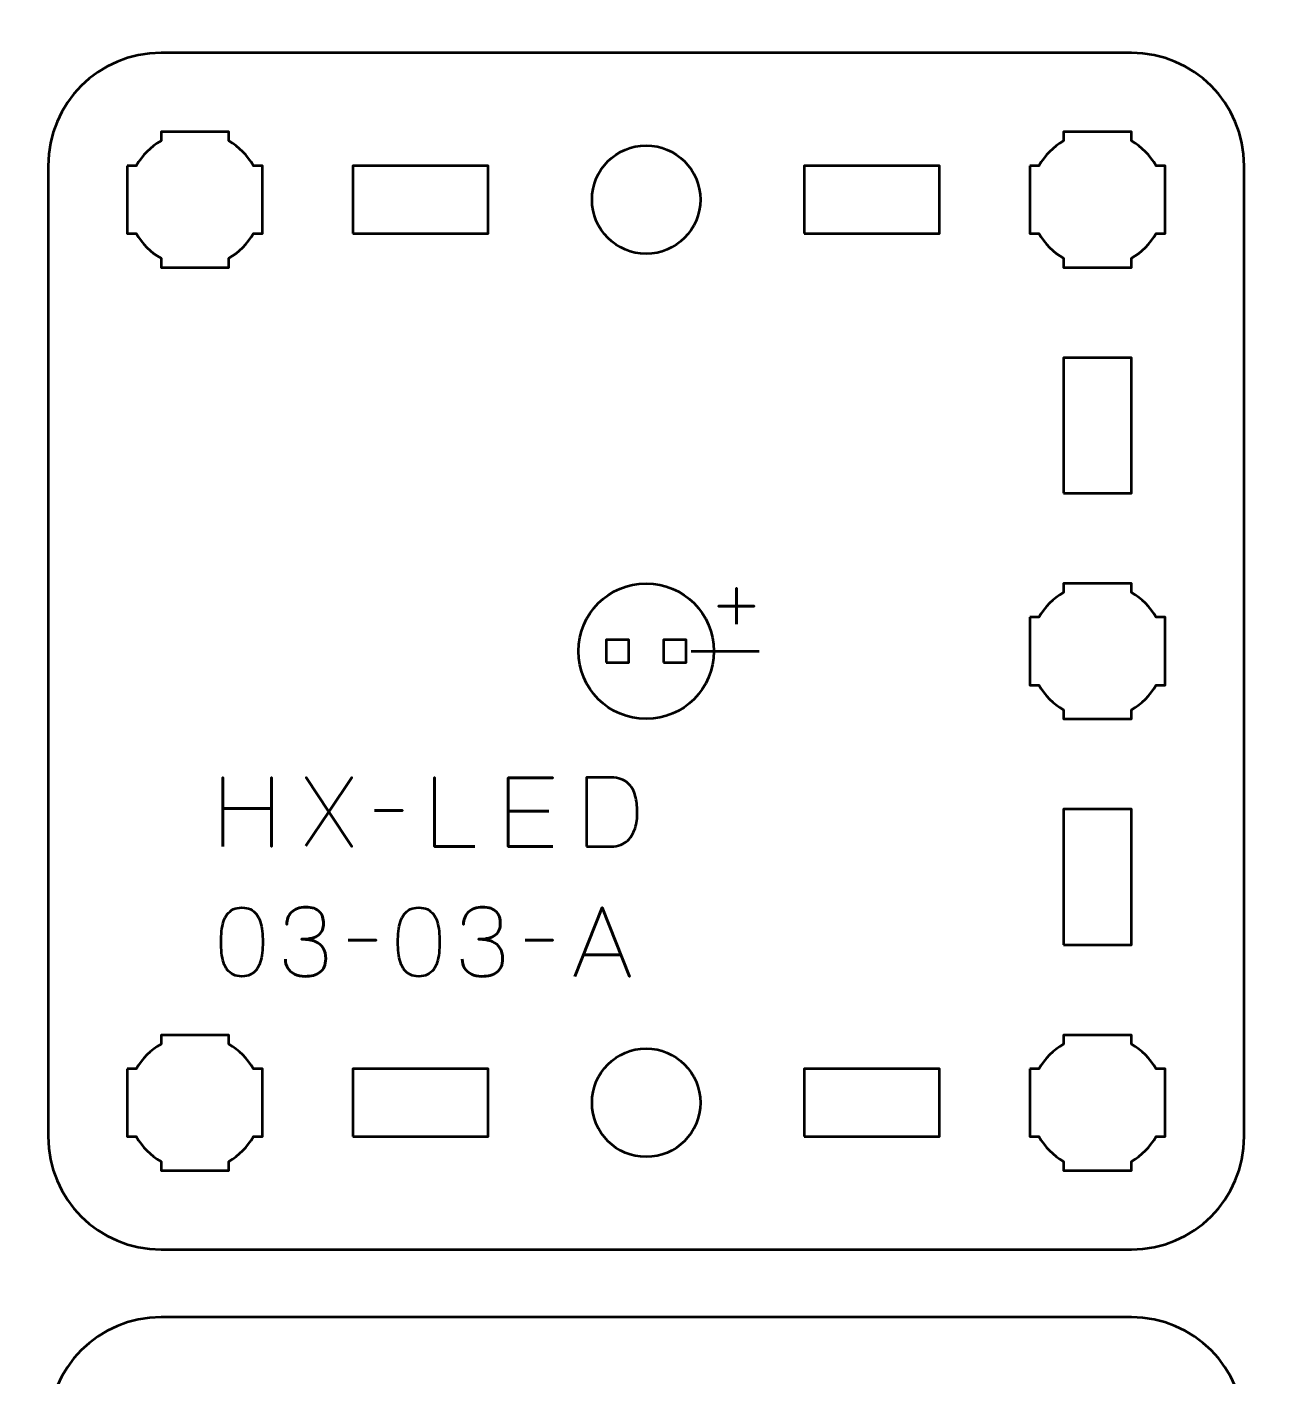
# Model space of a CAD drawing. Header units: centimetres. Extents: x -21 to 0, y -29.7 to 0.
# Drawn here: x -17.14 to -11.6, y -23.16 to -17.19 of the extents above; entities that cross this region are included whole.
import ezdxf

# ---------------------------------------------------------------- set-up
doc = ezdxf.new("R2010")
doc.units = ezdxf.units.CM
doc.header["$MEASUREMENT"] = 0
doc.layers.add('Layer 1', color=7, linetype='Continuous')

msp = doc.modelspace()

# ---------------------------------------------------------------- linework, layer by layer
at = {"layer": 'Layer 1', "lineweight": 53}
for points in [[(-15.7, -18.1), (-15.1, -18.1), (-15.1, -17.8), (-15.7, -17.8), (-15.7, -18.1)], [(-13.7, -18.1), (-13.1, -18.1), (-13.1, -17.8), (-13.7, -17.8), (-13.7, -18.1)], [(-12.55, -19.25), (-12.25, -19.25), (-12.25, -18.65), (-12.55, -18.65), (-12.55, -19.25)], [(-14.577, -20), (-14.477, -20), (-14.477, -19.9), (-14.577, -19.9), (-14.577, -20)], [(-14.323, -20), (-14.223, -20), (-14.223, -19.9), (-14.323, -19.9), (-14.323, -20)], [(-12.55, -21.25), (-12.25, -21.25), (-12.25, -20.65), (-12.55, -20.65), (-12.55, -21.25)], [(-15.7, -22.1), (-15.1, -22.1), (-15.1, -21.8), (-15.7, -21.8), (-15.7, -22.1)], [(-13.7, -22.1), (-13.1, -22.1), (-13.1, -21.8), (-13.7, -21.8), (-13.7, -22.1)]]:
    msp.add_lwpolyline(points, close=True, dxfattribs=at)
for centre in [(-14.4, -17.95), (-14.4, -21.95)]:
    msp.add_ellipse(centre, major_axis=(0, 0.24), ratio=1, dxfattribs=at)
at = {"layer": 'Layer 1', "color": 5, "lineweight": 53}
msp.add_ellipse((-14.4, -19.95), major_axis=(0, 0.3), ratio=1, dxfattribs=at)
at = {"layer": 'Layer 1', "color": 1, "lineweight": 53}
msp.add_open_spline([(-21.00003, -29.19995), (-21.00003, -29.19995), (-21.00003, -5.29992), (-21.00003, -5.29992), (-21.00003, -5.29992), (-21.00003, -5.21709), (-20.93286, -5.14992), (-20.85003, -5.14992), (-20.85003, -5.14992), (-20.7672, -5.14992), (-20.70003, -5.08275), (-20.70003, -4.99992), (-20.70003, -4.99992), (-20.70003, -4.91709), (-20.7672, -4.84992), (-20.85003, -4.84992), (-20.85003, -4.84992), (-20.93286, -4.84992), (-21.00003, -4.78275), (-21.00003, -4.69992), (-21.00003, -4.69992), (-21.00003, -4.61709), (-20.93286, -4.54992), (-20.85003, -4.54992), (-20.85003, -4.54992), (-20.7672, -4.54992), (-20.70003, -4.48275), (-20.70003, -4.39992), (-20.70003, -4.39992), (-20.70003, -4.31709), (-20.7672, -4.24992), (-20.85003, -4.24992), (-20.85003, -4.24992), (-20.93286, -4.24992), (-21.00003, -4.18275), (-21.00003, -4.09992), (-21.00003, -4.09992), (-21.00003, -4.01709), (-20.93286, -3.94992), (-20.85003, -3.94992), (-20.85003, -3.94992), (-20.7672, -3.94992), (-20.70003, -3.88275), (-20.70003, -3.79992), (-20.70003, -3.79992), (-20.70003, -3.71709), (-20.7672, -3.64992), (-20.85003, -3.64992), (-20.85003, -3.64992), (-20.93286, -3.64992), (-21.00003, -3.58275), (-21.00003, -3.49992), (-21.00003, -3.49992), (-21.00003, -3.41709), (-20.93286, -3.34992), (-20.85003, -3.34992), (-20.85003, -3.34992), (-20.7672, -3.34992), (-20.70003, -3.28275), (-20.70003, -3.19992), (-20.70003, -3.19992), (-20.70003, -3.11709), (-20.7672, -3.04992), (-20.85003, -3.04992), (-20.85003, -3.04992), (-20.93286, -3.04992), (-21.00003, -2.98275), (-21.00003, -2.89992), (-21.00003, -2.89992), (-21.00003, -2.81709), (-20.93286, -2.74992), (-20.85003, -2.74992), (-20.85003, -2.74992), (-20.7672, -2.74992), (-20.70003, -2.68275), (-20.70003, -2.59992), (-20.70003, -2.59992), (-20.70003, -2.51709), (-20.7672, -2.44992), (-20.85003, -2.44992), (-20.85003, -2.44992), (-20.93286, -2.44992), (-21.00003, -2.38275), (-21.00003, -2.29992), (-21.00003, -2.29992), (-21.00003, -2.21709), (-20.93286, -2.14992), (-20.85003, -2.14992), (-20.85003, -2.14992), (-20.7672, -2.14992), (-20.70003, -2.08275), (-20.70003, -1.99992), (-20.70003, -1.99992), (-20.70003, -1.91709), (-20.7672, -1.84992), (-20.85003, -1.84992), (-20.85003, -1.84992), (-20.93286, -1.84992), (-21.00003, -1.78275), (-21.00003, -1.69992), (-21.00003, -1.69992), (-21.00003, -1.61709), (-20.93286, -1.54992), (-20.85003, -1.54992), (-20.85003, -1.54992), (-20.7672, -1.54992), (-20.70003, -1.48275), (-20.70003, -1.39992), (-20.70003, -1.39992), (-20.70003, -1.31709), (-20.7672, -1.24992), (-20.85003, -1.24992), (-20.85003, -1.24992), (-20.93286, -1.24992), (-21.00003, -1.18275), (-21.00003, -1.09992), (-21.00003, -1.09992), (-21.00003, -1.09992), (-21.00003, -0.49992), (-21.00003, -0.49992), (-21.00003, -0.49992), (-21.00003, -0.22295), (-20.77694, 0.00004), (-20.49994, 0.00004), (-20.49994, 0.00004), (-20.49994, 0.00004), (-0.50008, 0.00004), (-0.50008, 0.00004), (-0.50008, 0.00004), (-0.22294, 0.00004), (0.00002, -0.22295), (0.00002, -0.49992), (0.00002, -0.49992), (0.00002, -0.49992), (0.00002, -29.19995), (0.00002, -29.19995), (0.00002, -29.19995), (0.00002, -29.47695), (-0.22294, -29.70004), (-0.50008, -29.70004), (-0.50008, -29.70004), (-0.50008, -29.70004), (-20.49994, -29.70004), (-20.49994, -29.70004), (-20.49994, -29.70004), (-20.77694, -29.70004), (-21.00003, -29.47695), (-21.00003, -29.19995)], degree=3, knots=[0, 0, 0, 0, 0.027027, 0.027027, 0.027027, 0.027027, 0.0540541, 0.0540541, 0.0540541, 0.0540541, 0.0810811, 0.0810811, 0.0810811, 0.0810811, 0.1081081, 0.1081081, 0.1081081, 0.1081081, 0.1351351, 0.1351351, 0.1351351, 0.1351351, 0.1621622, 0.1621622, 0.1621622, 0.1621622, 0.1891892, 0.1891892, 0.1891892, 0.1891892, 0.2162162, 0.2162162, 0.2162162, 0.2162162, 0.2432432, 0.2432432, 0.2432432, 0.2432432, 0.2702703, 0.2702703, 0.2702703, 0.2702703, 0.2972973, 0.2972973, 0.2972973, 0.2972973, 0.3243243, 0.3243243, 0.3243243, 0.3243243, 0.3513514, 0.3513514, 0.3513514, 0.3513514, 0.3783784, 0.3783784, 0.3783784, 0.3783784, 0.4054054, 0.4054054, 0.4054054, 0.4054054, 0.4324324, 0.4324324, 0.4324324, 0.4324324, 0.4594595, 0.4594595, 0.4594595, 0.4594595, 0.4864865, 0.4864865, 0.4864865, 0.4864865, 0.5135135, 0.5135135, 0.5135135, 0.5135135, 0.5405405, 0.5405405, 0.5405405, 0.5405405, 0.5675676, 0.5675676, 0.5675676, 0.5675676, 0.5945946, 0.5945946, 0.5945946, 0.5945946, 0.6216216, 0.6216216, 0.6216216, 0.6216216, 0.6486486, 0.6486486, 0.6486486, 0.6486486, 0.6756757, 0.6756757, 0.6756757, 0.6756757, 0.7027027, 0.7027027, 0.7027027, 0.7027027, 0.7297297, 0.7297297, 0.7297297, 0.7297297, 0.7567568, 0.7567568, 0.7567568, 0.7567568, 0.7837838, 0.7837838, 0.7837838, 0.7837838, 0.8108108, 0.8108108, 0.8108108, 0.8108108, 0.8378378, 0.8378378, 0.8378378, 0.8378378, 0.8648649, 0.8648649, 0.8648649, 0.8648649, 0.8918919, 0.8918919, 0.8918919, 0.8918919, 0.9189189, 0.9189189, 0.9189189, 0.9189189, 0.9459459, 0.9459459, 0.9459459, 0.9459459, 0.972973, 0.972973, 0.972973, 0.972973, 1, 1, 1, 1], dxfattribs=at)
at = {"layer": 'Layer 1', "color": 3, "lineweight": 53}
for points in [[(-17.05, -22.1), (-17.05, -22.1), (-17.05, -17.8), (-17.05, -17.8), (-17.05, -17.8), (-17.05, -17.52391), (-16.82609, -17.3), (-16.55, -17.3), (-16.55, -17.3), (-16.55, -17.3), (-12.25, -17.3), (-12.25, -17.3), (-12.25, -17.3), (-11.97391, -17.3), (-11.75, -17.52391), (-11.75, -17.8), (-11.75, -17.8), (-11.75, -17.8), (-11.75, -22.1), (-11.75, -22.1), (-11.75, -22.1), (-11.75, -22.37609), (-11.97391, -22.6), (-12.25, -22.6), (-12.25, -22.6), (-12.25, -22.6), (-16.55, -22.6), (-16.55, -22.6), (-16.55, -22.6), (-16.82609, -22.6), (-17.05, -22.37609), (-17.05, -22.1)], [(-17.05, -27.7), (-17.05, -27.7), (-17.05, -23.4), (-17.05, -23.4), (-17.05, -23.4), (-17.05, -23.12391), (-16.82609, -22.9), (-16.55, -22.9), (-16.55, -22.9), (-16.55, -22.9), (-12.25, -22.9), (-12.25, -22.9), (-12.25, -22.9), (-11.97391, -22.9), (-11.75, -23.12391), (-11.75, -23.4), (-11.75, -23.4), (-11.75, -23.4), (-11.75, -27.7), (-11.75, -27.7), (-11.75, -27.7), (-11.75, -27.97609), (-11.97391, -28.2), (-12.25, -28.2), (-12.25, -28.2), (-12.25, -28.2), (-16.55, -28.2), (-16.55, -28.2), (-16.55, -28.2), (-16.82609, -28.2), (-17.05, -27.97609), (-17.05, -27.7)]]:
    msp.add_open_spline(points, degree=3, knots=[0, 0, 0, 0, 0.125, 0.125, 0.125, 0.125, 0.25, 0.25, 0.25, 0.25, 0.375, 0.375, 0.375, 0.375, 0.5, 0.5, 0.5, 0.5, 0.625, 0.625, 0.625, 0.625, 0.75, 0.75, 0.75, 0.75, 0.875, 0.875, 0.875, 0.875, 1, 1, 1, 1], dxfattribs=at)
at = {"layer": 'Layer 1', "lineweight": 53}
for points in [[(-16.7, -17.8), (-16.7, -17.8), (-16.65985, -17.8), (-16.65985, -17.8), (-16.65985, -17.8), (-16.6335, -17.75447), (-16.59553, -17.7165), (-16.55, -17.69015), (-16.55, -17.69015), (-16.55, -17.69015), (-16.55, -17.65), (-16.55, -17.65), (-16.55, -17.65), (-16.55, -17.65), (-16.4, -17.65), (-16.4, -17.65), (-16.4, -17.65), (-16.4, -17.65), (-16.25, -17.65), (-16.25, -17.65), (-16.25, -17.65), (-16.25, -17.65), (-16.25, -17.69015), (-16.25, -17.69015), (-16.25, -17.69015), (-16.20447, -17.7165), (-16.1665, -17.75447), (-16.14015, -17.8), (-16.14015, -17.8), (-16.14015, -17.8), (-16.1, -17.8), (-16.1, -17.8), (-16.1, -17.8), (-16.1, -17.8), (-16.1, -17.95), (-16.1, -17.95), (-16.1, -17.95), (-16.1, -17.95), (-16.1, -18.1), (-16.1, -18.1), (-16.1, -18.1), (-16.1, -18.1), (-16.14015, -18.1), (-16.14015, -18.1), (-16.14015, -18.1), (-16.1665, -18.14553), (-16.20447, -18.1835), (-16.25, -18.20985), (-16.25, -18.20985), (-16.25, -18.20985), (-16.25, -18.25), (-16.25, -18.25), (-16.25, -18.25), (-16.25, -18.25), (-16.4, -18.25), (-16.4, -18.25), (-16.4, -18.25), (-16.4, -18.25), (-16.55, -18.25), (-16.55, -18.25), (-16.55, -18.25), (-16.55, -18.25), (-16.55, -18.20985), (-16.55, -18.20985), (-16.55, -18.20985), (-16.59553, -18.1835), (-16.6335, -18.14553), (-16.65985, -18.1), (-16.65985, -18.1), (-16.65985, -18.1), (-16.7, -18.1), (-16.7, -18.1), (-16.7, -18.1), (-16.7, -18.1), (-16.7, -17.95), (-16.7, -17.95), (-16.7, -17.95), (-16.7, -17.95), (-16.7, -17.8), (-16.7, -17.8)], [(-12.7, -17.8), (-12.7, -17.8), (-12.65985, -17.8), (-12.65985, -17.8), (-12.65985, -17.8), (-12.6335, -17.75447), (-12.59553, -17.7165), (-12.55, -17.69015), (-12.55, -17.69015), (-12.55, -17.69015), (-12.55, -17.65), (-12.55, -17.65), (-12.55, -17.65), (-12.55, -17.65), (-12.4, -17.65), (-12.4, -17.65), (-12.4, -17.65), (-12.4, -17.65), (-12.25, -17.65), (-12.25, -17.65), (-12.25, -17.65), (-12.25, -17.65), (-12.25, -17.69015), (-12.25, -17.69015), (-12.25, -17.69015), (-12.20447, -17.7165), (-12.1665, -17.75447), (-12.14015, -17.8), (-12.14015, -17.8), (-12.14015, -17.8), (-12.1, -17.8), (-12.1, -17.8), (-12.1, -17.8), (-12.1, -17.8), (-12.1, -17.95), (-12.1, -17.95), (-12.1, -17.95), (-12.1, -17.95), (-12.1, -18.1), (-12.1, -18.1), (-12.1, -18.1), (-12.1, -18.1), (-12.14015, -18.1), (-12.14015, -18.1), (-12.14015, -18.1), (-12.1665, -18.14553), (-12.20447, -18.1835), (-12.25, -18.20985), (-12.25, -18.20985), (-12.25, -18.20985), (-12.25, -18.25), (-12.25, -18.25), (-12.25, -18.25), (-12.25, -18.25), (-12.4, -18.25), (-12.4, -18.25), (-12.4, -18.25), (-12.4, -18.25), (-12.55, -18.25), (-12.55, -18.25), (-12.55, -18.25), (-12.55, -18.25), (-12.55, -18.20985), (-12.55, -18.20985), (-12.55, -18.20985), (-12.59553, -18.1835), (-12.6335, -18.14553), (-12.65985, -18.1), (-12.65985, -18.1), (-12.65985, -18.1), (-12.7, -18.1), (-12.7, -18.1), (-12.7, -18.1), (-12.7, -18.1), (-12.7, -17.95), (-12.7, -17.95), (-12.7, -17.95), (-12.7, -17.95), (-12.7, -17.8), (-12.7, -17.8)], [(-12.7, -19.8), (-12.7, -19.8), (-12.65985, -19.8), (-12.65985, -19.8), (-12.65985, -19.8), (-12.6335, -19.75447), (-12.59553, -19.7165), (-12.55, -19.69015), (-12.55, -19.69015), (-12.55, -19.69015), (-12.55, -19.65), (-12.55, -19.65), (-12.55, -19.65), (-12.55, -19.65), (-12.4, -19.65), (-12.4, -19.65), (-12.4, -19.65), (-12.4, -19.65), (-12.25, -19.65), (-12.25, -19.65), (-12.25, -19.65), (-12.25, -19.65), (-12.25, -19.69015), (-12.25, -19.69015), (-12.25, -19.69015), (-12.20447, -19.7165), (-12.1665, -19.75447), (-12.14015, -19.8), (-12.14015, -19.8), (-12.14015, -19.8), (-12.1, -19.8), (-12.1, -19.8), (-12.1, -19.8), (-12.1, -19.8), (-12.1, -19.95), (-12.1, -19.95), (-12.1, -19.95), (-12.1, -19.95), (-12.1, -20.1), (-12.1, -20.1), (-12.1, -20.1), (-12.1, -20.1), (-12.14015, -20.1), (-12.14015, -20.1), (-12.14015, -20.1), (-12.1665, -20.14553), (-12.20447, -20.1835), (-12.25, -20.20985), (-12.25, -20.20985), (-12.25, -20.20985), (-12.25, -20.25), (-12.25, -20.25), (-12.25, -20.25), (-12.25, -20.25), (-12.4, -20.25), (-12.4, -20.25), (-12.4, -20.25), (-12.4, -20.25), (-12.55, -20.25), (-12.55, -20.25), (-12.55, -20.25), (-12.55, -20.25), (-12.55, -20.20985), (-12.55, -20.20985), (-12.55, -20.20985), (-12.59553, -20.1835), (-12.6335, -20.14553), (-12.65985, -20.1), (-12.65985, -20.1), (-12.65985, -20.1), (-12.7, -20.1), (-12.7, -20.1), (-12.7, -20.1), (-12.7, -20.1), (-12.7, -19.95), (-12.7, -19.95), (-12.7, -19.95), (-12.7, -19.95), (-12.7, -19.8), (-12.7, -19.8)], [(-16.7, -21.8), (-16.7, -21.8), (-16.65985, -21.8), (-16.65985, -21.8), (-16.65985, -21.8), (-16.6335, -21.75447), (-16.59553, -21.7165), (-16.55, -21.69015), (-16.55, -21.69015), (-16.55, -21.69015), (-16.55, -21.65), (-16.55, -21.65), (-16.55, -21.65), (-16.55, -21.65), (-16.4, -21.65), (-16.4, -21.65), (-16.4, -21.65), (-16.4, -21.65), (-16.25, -21.65), (-16.25, -21.65), (-16.25, -21.65), (-16.25, -21.65), (-16.25, -21.69015), (-16.25, -21.69015), (-16.25, -21.69015), (-16.20447, -21.7165), (-16.1665, -21.75447), (-16.14015, -21.8), (-16.14015, -21.8), (-16.14015, -21.8), (-16.1, -21.8), (-16.1, -21.8), (-16.1, -21.8), (-16.1, -21.8), (-16.1, -21.95), (-16.1, -21.95), (-16.1, -21.95), (-16.1, -21.95), (-16.1, -22.1), (-16.1, -22.1), (-16.1, -22.1), (-16.1, -22.1), (-16.14015, -22.1), (-16.14015, -22.1), (-16.14015, -22.1), (-16.1665, -22.14553), (-16.20447, -22.1835), (-16.25, -22.20985), (-16.25, -22.20985), (-16.25, -22.20985), (-16.25, -22.25), (-16.25, -22.25), (-16.25, -22.25), (-16.25, -22.25), (-16.4, -22.25), (-16.4, -22.25), (-16.4, -22.25), (-16.4, -22.25), (-16.55, -22.25), (-16.55, -22.25), (-16.55, -22.25), (-16.55, -22.25), (-16.55, -22.20985), (-16.55, -22.20985), (-16.55, -22.20985), (-16.59553, -22.1835), (-16.6335, -22.14553), (-16.65985, -22.1), (-16.65985, -22.1), (-16.65985, -22.1), (-16.7, -22.1), (-16.7, -22.1), (-16.7, -22.1), (-16.7, -22.1), (-16.7, -21.95), (-16.7, -21.95), (-16.7, -21.95), (-16.7, -21.95), (-16.7, -21.8), (-16.7, -21.8)], [(-12.7, -21.8), (-12.7, -21.8), (-12.65985, -21.8), (-12.65985, -21.8), (-12.65985, -21.8), (-12.6335, -21.75447), (-12.59553, -21.7165), (-12.55, -21.69015), (-12.55, -21.69015), (-12.55, -21.69015), (-12.55, -21.65), (-12.55, -21.65), (-12.55, -21.65), (-12.55, -21.65), (-12.4, -21.65), (-12.4, -21.65), (-12.4, -21.65), (-12.4, -21.65), (-12.25, -21.65), (-12.25, -21.65), (-12.25, -21.65), (-12.25, -21.65), (-12.25, -21.69015), (-12.25, -21.69015), (-12.25, -21.69015), (-12.20447, -21.7165), (-12.1665, -21.75447), (-12.14015, -21.8), (-12.14015, -21.8), (-12.14015, -21.8), (-12.1, -21.8), (-12.1, -21.8), (-12.1, -21.8), (-12.1, -21.8), (-12.1, -21.95), (-12.1, -21.95), (-12.1, -21.95), (-12.1, -21.95), (-12.1, -22.1), (-12.1, -22.1), (-12.1, -22.1), (-12.1, -22.1), (-12.14015, -22.1), (-12.14015, -22.1), (-12.14015, -22.1), (-12.1665, -22.14553), (-12.20447, -22.1835), (-12.25, -22.20985), (-12.25, -22.20985), (-12.25, -22.20985), (-12.25, -22.25), (-12.25, -22.25), (-12.25, -22.25), (-12.25, -22.25), (-12.4, -22.25), (-12.4, -22.25), (-12.4, -22.25), (-12.4, -22.25), (-12.55, -22.25), (-12.55, -22.25), (-12.55, -22.25), (-12.55, -22.25), (-12.55, -22.20985), (-12.55, -22.20985), (-12.55, -22.20985), (-12.59553, -22.1835), (-12.6335, -22.14553), (-12.65985, -22.1), (-12.65985, -22.1), (-12.65985, -22.1), (-12.7, -22.1), (-12.7, -22.1), (-12.7, -22.1), (-12.7, -22.1), (-12.7, -21.95), (-12.7, -21.95), (-12.7, -21.95), (-12.7, -21.95), (-12.7, -21.8), (-12.7, -21.8)]]:
    msp.add_open_spline(points, degree=3, knots=[0, 0, 0, 0, 0.05, 0.05, 0.05, 0.05, 0.1, 0.1, 0.1, 0.1, 0.15, 0.15, 0.15, 0.15, 0.2, 0.2, 0.2, 0.2, 0.25, 0.25, 0.25, 0.25, 0.3, 0.3, 0.3, 0.3, 0.35, 0.35, 0.35, 0.35, 0.4, 0.4, 0.4, 0.4, 0.45, 0.45, 0.45, 0.45, 0.5, 0.5, 0.5, 0.5, 0.55, 0.55, 0.55, 0.55, 0.6, 0.6, 0.6, 0.6, 0.65, 0.65, 0.65, 0.65, 0.7, 0.7, 0.7, 0.7, 0.75, 0.75, 0.75, 0.75, 0.8, 0.8, 0.8, 0.8, 0.85, 0.85, 0.85, 0.85, 0.9, 0.9, 0.9, 0.9, 0.95, 0.95, 0.95, 0.95, 1, 1, 1, 1], dxfattribs=at)
at = {"layer": 'Layer 1', "color": 5, "lineweight": 53}
for points, knots in [([(-14, -19.82959), (-14, -19.82959), (-14, -19.75), (-14, -19.75), (-14, -19.75), (-14, -19.75), (-14.07916, -19.75), (-14.07916, -19.75), (-14.07916, -19.75), (-14.07916, -19.75), (-14, -19.75), (-14, -19.75), (-14, -19.75), (-14, -19.75), (-14, -19.67042), (-14, -19.67042), (-14, -19.67042), (-14, -19.67042), (-14, -19.75), (-14, -19.75), (-14, -19.75), (-14, -19.75), (-13.92083, -19.75), (-13.92083, -19.75), (-13.92083, -19.75), (-13.92083, -19.75), (-14, -19.75), (-14, -19.75), (-14, -19.75), (-14, -19.75), (-14, -19.82959), (-14, -19.82959)], [0, 0, 0, 0, 0.125, 0.125, 0.125, 0.125, 0.25, 0.25, 0.25, 0.25, 0.375, 0.375, 0.375, 0.375, 0.5, 0.5, 0.5, 0.5, 0.625, 0.625, 0.625, 0.625, 0.75, 0.75, 0.75, 0.75, 0.875, 0.875, 0.875, 0.875, 1, 1, 1, 1]), ([(-16.27632, -20.81494), (-16.27632, -20.81494), (-16.27632, -20.64603), (-16.27632, -20.64603), (-16.27632, -20.64603), (-16.27632, -20.64603), (-16.06085, -20.64603), (-16.06085, -20.64603), (-16.06085, -20.64603), (-16.06085, -20.64603), (-16.06085, -20.81494), (-16.06085, -20.81494), (-16.06085, -20.81494), (-16.06085, -20.81494), (-16.06085, -20.51014), (-16.06085, -20.51014), (-16.06085, -20.51014), (-16.06085, -20.51014), (-16.06085, -20.64603), (-16.06085, -20.64603), (-16.06085, -20.64603), (-16.06085, -20.64603), (-16.27632, -20.64603), (-16.27632, -20.64603), (-16.27632, -20.64603), (-16.27632, -20.64603), (-16.27632, -20.51014), (-16.27632, -20.51014), (-16.27632, -20.51014), (-16.27632, -20.51014), (-16.27632, -20.81494), (-16.27632, -20.81494)], [0, 0, 0, 0, 0.125, 0.125, 0.125, 0.125, 0.25, 0.25, 0.25, 0.25, 0.375, 0.375, 0.375, 0.375, 0.5, 0.5, 0.5, 0.5, 0.625, 0.625, 0.625, 0.625, 0.75, 0.75, 0.75, 0.75, 0.875, 0.875, 0.875, 0.875, 1, 1, 1, 1]), ([(-15.90887, -20.81282), (-15.90887, -20.81282), (-15.80642, -20.66127), (-15.80642, -20.66127), (-15.80642, -20.66127), (-15.80642, -20.66127), (-15.90718, -20.50972), (-15.90718, -20.50972), (-15.90718, -20.50972), (-15.90718, -20.50972), (-15.80642, -20.66127), (-15.80642, -20.66127), (-15.80642, -20.66127), (-15.80642, -20.66127), (-15.7044, -20.50972), (-15.7044, -20.50972), (-15.7044, -20.50972), (-15.7044, -20.50972), (-15.80642, -20.66127), (-15.80642, -20.66127), (-15.80642, -20.66127), (-15.80642, -20.66127), (-15.7044, -20.81494), (-15.7044, -20.81494), (-15.7044, -20.81494), (-15.7044, -20.81494), (-15.80642, -20.66127), (-15.80642, -20.66127), (-15.80642, -20.66127), (-15.80642, -20.66127), (-15.90887, -20.81282), (-15.90887, -20.81282)], [0, 0, 0, 0, 0.125, 0.125, 0.125, 0.125, 0.25, 0.25, 0.25, 0.25, 0.375, 0.375, 0.375, 0.375, 0.5, 0.5, 0.5, 0.5, 0.625, 0.625, 0.625, 0.625, 0.75, 0.75, 0.75, 0.75, 0.875, 0.875, 0.875, 0.875, 1, 1, 1, 1]), ([(-15.15916, -20.81494), (-15.15916, -20.81494), (-15.33738, -20.81494), (-15.33738, -20.81494), (-15.33738, -20.81494), (-15.33738, -20.81494), (-15.33738, -20.50972), (-15.33738, -20.50972), (-15.33738, -20.50972), (-15.33738, -20.50972), (-15.33738, -20.81494), (-15.33738, -20.81494), (-15.33738, -20.81494), (-15.33738, -20.81494), (-15.15916, -20.81494), (-15.15916, -20.81494)], [0, 0, 0, 0, 0.25, 0.25, 0.25, 0.25, 0.5, 0.5, 0.5, 0.5, 0.75, 0.75, 0.75, 0.75, 1, 1, 1, 1]), ([(-14.81415, -20.81494), (-14.81415, -20.81494), (-15.01142, -20.81494), (-15.01142, -20.81494), (-15.01142, -20.81494), (-15.01142, -20.81494), (-15.01142, -20.51141), (-15.01142, -20.51141), (-15.01142, -20.51141), (-15.01142, -20.51141), (-14.81415, -20.51141), (-14.81415, -20.51141), (-14.81415, -20.51141), (-14.81415, -20.51141), (-15.01142, -20.51141), (-15.01142, -20.51141), (-15.01142, -20.51141), (-15.01142, -20.51141), (-15.01142, -20.81494), (-15.01142, -20.81494), (-15.01142, -20.81494), (-15.01142, -20.81494), (-14.81415, -20.81494), (-14.81415, -20.81494)], [0, 0, 0, 0, 0.1666667, 0.1666667, 0.1666667, 0.1666667, 0.3333333, 0.3333333, 0.3333333, 0.3333333, 0.5, 0.5, 0.5, 0.5, 0.6666667, 0.6666667, 0.6666667, 0.6666667, 0.8333333, 0.8333333, 0.8333333, 0.8333333, 1, 1, 1, 1]), ([(-14.66514, -20.81494), (-14.66514, -20.81494), (-14.66514, -20.50972), (-14.66514, -20.50972), (-14.66514, -20.50972), (-14.66514, -20.50972), (-14.55507, -20.50972), (-14.55507, -20.50972), (-14.55507, -20.50972), (-14.53835, -20.50979), (-14.52389, -20.51198), (-14.51168, -20.51628), (-14.51168, -20.51628), (-14.49955, -20.52058), (-14.48925, -20.52651), (-14.48092, -20.53399), (-14.48092, -20.53399), (-14.47253, -20.54154), (-14.46575, -20.55022), (-14.46046, -20.55995), (-14.46046, -20.55995), (-14.45517, -20.56976), (-14.45108, -20.5802), (-14.44818, -20.59128), (-14.44818, -20.59128), (-14.44529, -20.60229), (-14.44325, -20.61351), (-14.44198, -20.62486), (-14.44198, -20.62486), (-14.44071, -20.63622), (-14.43986, -20.64723), (-14.43951, -20.65788), (-14.43951, -20.65788), (-14.43901, -20.66854), (-14.43936, -20.67976), (-14.44049, -20.69154), (-14.44049, -20.69154), (-14.44162, -20.70332), (-14.44374, -20.7151), (-14.44691, -20.72682), (-14.44691, -20.72682), (-14.45002, -20.73853), (-14.45446, -20.74968), (-14.46018, -20.76019), (-14.46018, -20.76019), (-14.46582, -20.77077), (-14.47302, -20.78016), (-14.48163, -20.78834), (-14.48163, -20.78834), (-14.49031, -20.79653), (-14.50068, -20.80302), (-14.51281, -20.80774), (-14.51281, -20.80774), (-14.52495, -20.81247), (-14.53906, -20.81487), (-14.55507, -20.81494), (-14.55507, -20.81494), (-14.55507, -20.81494), (-14.66514, -20.81494), (-14.66514, -20.81494)], [0, 0, 0, 0, 0.0666667, 0.0666667, 0.0666667, 0.0666667, 0.1333333, 0.1333333, 0.1333333, 0.1333333, 0.2, 0.2, 0.2, 0.2, 0.2666667, 0.2666667, 0.2666667, 0.2666667, 0.3333333, 0.3333333, 0.3333333, 0.3333333, 0.4, 0.4, 0.4, 0.4, 0.4666667, 0.4666667, 0.4666667, 0.4666667, 0.5333333, 0.5333333, 0.5333333, 0.5333333, 0.6, 0.6, 0.6, 0.6, 0.6666667, 0.6666667, 0.6666667, 0.6666667, 0.7333333, 0.7333333, 0.7333333, 0.7333333, 0.8, 0.8, 0.8, 0.8, 0.8666667, 0.8666667, 0.8666667, 0.8666667, 0.9333333, 0.9333333, 0.9333333, 0.9333333, 1, 1, 1, 1]), ([(-14.66514, -20.81494), (-14.66514, -20.81494), (-14.66514, -20.50972), (-14.66514, -20.50972), (-14.66514, -20.50972), (-14.66514, -20.50972), (-14.55507, -20.50972), (-14.55507, -20.50972), (-14.55507, -20.50972), (-14.53835, -20.50979), (-14.52389, -20.51198), (-14.51168, -20.51628), (-14.51168, -20.51628), (-14.49955, -20.52058), (-14.48925, -20.52651), (-14.48092, -20.53399), (-14.48092, -20.53399), (-14.47253, -20.54154), (-14.46575, -20.55022), (-14.46046, -20.55995), (-14.46046, -20.55995), (-14.45517, -20.56976), (-14.45108, -20.5802), (-14.44818, -20.59128), (-14.44818, -20.59128), (-14.44529, -20.60229), (-14.44325, -20.61351), (-14.44198, -20.62486), (-14.44198, -20.62486), (-14.44071, -20.63622), (-14.43986, -20.64723), (-14.43951, -20.65788), (-14.43951, -20.65788), (-14.43901, -20.66854), (-14.43936, -20.67976), (-14.44049, -20.69154), (-14.44049, -20.69154), (-14.44162, -20.70332), (-14.44374, -20.7151), (-14.44691, -20.72682), (-14.44691, -20.72682), (-14.45002, -20.73853), (-14.45446, -20.74968), (-14.46018, -20.76019), (-14.46018, -20.76019), (-14.46582, -20.77077), (-14.47302, -20.78016), (-14.48163, -20.78834), (-14.48163, -20.78834), (-14.49031, -20.79653), (-14.50068, -20.80302), (-14.51281, -20.80774), (-14.51281, -20.80774), (-14.52495, -20.81247), (-14.53906, -20.81487), (-14.55507, -20.81494), (-14.55507, -20.81494), (-14.55507, -20.81494), (-14.66514, -20.81494), (-14.66514, -20.81494)], [0, 0, 0, 0, 0.0666667, 0.0666667, 0.0666667, 0.0666667, 0.1333333, 0.1333333, 0.1333333, 0.1333333, 0.2, 0.2, 0.2, 0.2, 0.2666667, 0.2666667, 0.2666667, 0.2666667, 0.3333333, 0.3333333, 0.3333333, 0.3333333, 0.4, 0.4, 0.4, 0.4, 0.4666667, 0.4666667, 0.4666667, 0.4666667, 0.5333333, 0.5333333, 0.5333333, 0.5333333, 0.6, 0.6, 0.6, 0.6, 0.6666667, 0.6666667, 0.6666667, 0.6666667, 0.7333333, 0.7333333, 0.7333333, 0.7333333, 0.8, 0.8, 0.8, 0.8, 0.8666667, 0.8666667, 0.8666667, 0.8666667, 0.9333333, 0.9333333, 0.9333333, 0.9333333, 1, 1, 1, 1]), ([(-15.60323, -20.65534), (-15.60323, -20.65534), (-15.48004, -20.65534), (-15.48004, -20.65534), (-15.48004, -20.65534), (-15.48004, -20.65534), (-15.60323, -20.65534), (-15.60323, -20.65534)], [0, 0, 0, 0, 0.5, 0.5, 0.5, 0.5, 1, 1, 1, 1]), ([(-14.83108, -20.65873), (-14.83108, -20.65873), (-15.01142, -20.65873), (-15.01142, -20.65873), (-15.01142, -20.65873), (-15.01142, -20.65873), (-14.83108, -20.65873), (-14.83108, -20.65873)], [0, 0, 0, 0, 0.5, 0.5, 0.5, 0.5, 1, 1, 1, 1]), ([(-16.19144, -21.39025), (-16.17663, -21.39018), (-16.16386, -21.38757), (-16.1532, -21.38249), (-16.1532, -21.38249), (-16.14262, -21.37741), (-16.1338, -21.37014), (-16.12675, -21.3609), (-16.12675, -21.3609), (-16.11976, -21.35159), (-16.11426, -21.34058), (-16.11017, -21.32788), (-16.11017, -21.32788), (-16.10614, -21.31518), (-16.10325, -21.30128), (-16.10163, -21.28604), (-16.10163, -21.28604), (-16.09993, -21.2708), (-16.09909, -21.25478), (-16.09916, -21.23785), (-16.09916, -21.23785), (-16.09909, -21.22099), (-16.09993, -21.20497), (-16.10163, -21.1898), (-16.10163, -21.1898), (-16.10325, -21.17463), (-16.10614, -21.16066), (-16.11017, -21.14796), (-16.11017, -21.14796), (-16.11426, -21.13533), (-16.11976, -21.12433), (-16.12675, -21.11494), (-16.12675, -21.11494), (-16.1338, -21.10563), (-16.14262, -21.09836), (-16.1532, -21.09328), (-16.1532, -21.09328), (-16.16386, -21.08813), (-16.17663, -21.08552), (-16.19144, -21.08545), (-16.19144, -21.08545), (-16.20626, -21.08552), (-16.21903, -21.08813), (-16.22969, -21.09328), (-16.22969, -21.09328), (-16.24027, -21.09836), (-16.24909, -21.10563), (-16.25614, -21.11494), (-16.25614, -21.11494), (-16.26313, -21.12433), (-16.26863, -21.13533), (-16.27272, -21.14796), (-16.27272, -21.14796), (-16.27675, -21.16066), (-16.27964, -21.17463), (-16.28126, -21.1898), (-16.28126, -21.1898), (-16.28295, -21.20497), (-16.2838, -21.22099), (-16.28373, -21.23785), (-16.28373, -21.23785), (-16.2838, -21.25478), (-16.28295, -21.2708), (-16.28126, -21.28604), (-16.28126, -21.28604), (-16.27964, -21.30128), (-16.27675, -21.31518), (-16.27272, -21.32788), (-16.27272, -21.32788), (-16.26863, -21.34058), (-16.26313, -21.35159), (-16.25614, -21.3609), (-16.25614, -21.3609), (-16.24909, -21.37014), (-16.24027, -21.37741), (-16.22969, -21.38249), (-16.22969, -21.38249), (-16.21903, -21.38757), (-16.20626, -21.39018), (-16.19144, -21.39025)], [0, 0, 0, 0, 0.05, 0.05, 0.05, 0.05, 0.1, 0.1, 0.1, 0.1, 0.15, 0.15, 0.15, 0.15, 0.2, 0.2, 0.2, 0.2, 0.25, 0.25, 0.25, 0.25, 0.3, 0.3, 0.3, 0.3, 0.35, 0.35, 0.35, 0.35, 0.4, 0.4, 0.4, 0.4, 0.45, 0.45, 0.45, 0.45, 0.5, 0.5, 0.5, 0.5, 0.55, 0.55, 0.55, 0.55, 0.6, 0.6, 0.6, 0.6, 0.65, 0.65, 0.65, 0.65, 0.7, 0.7, 0.7, 0.7, 0.75, 0.75, 0.75, 0.75, 0.8, 0.8, 0.8, 0.8, 0.85, 0.85, 0.85, 0.85, 0.9, 0.9, 0.9, 0.9, 0.95, 0.95, 0.95, 0.95, 1, 1, 1, 1]), ([(-16.19144, -21.39025), (-16.17663, -21.39018), (-16.16386, -21.38757), (-16.1532, -21.38249), (-16.1532, -21.38249), (-16.14262, -21.37741), (-16.1338, -21.37014), (-16.12675, -21.3609), (-16.12675, -21.3609), (-16.11976, -21.35159), (-16.11426, -21.34058), (-16.11017, -21.32788), (-16.11017, -21.32788), (-16.10614, -21.31518), (-16.10325, -21.30128), (-16.10163, -21.28604), (-16.10163, -21.28604), (-16.09993, -21.2708), (-16.09909, -21.25478), (-16.09916, -21.23785), (-16.09916, -21.23785), (-16.09909, -21.22099), (-16.09993, -21.20497), (-16.10163, -21.1898), (-16.10163, -21.1898), (-16.10325, -21.17463), (-16.10614, -21.16066), (-16.11017, -21.14796), (-16.11017, -21.14796), (-16.11426, -21.13533), (-16.11976, -21.12433), (-16.12675, -21.11494), (-16.12675, -21.11494), (-16.1338, -21.10563), (-16.14262, -21.09836), (-16.1532, -21.09328), (-16.1532, -21.09328), (-16.16386, -21.08813), (-16.17663, -21.08552), (-16.19144, -21.08545), (-16.19144, -21.08545), (-16.20626, -21.08552), (-16.21903, -21.08813), (-16.22969, -21.09328), (-16.22969, -21.09328), (-16.24027, -21.09836), (-16.24909, -21.10563), (-16.25614, -21.11494), (-16.25614, -21.11494), (-16.26313, -21.12433), (-16.26863, -21.13533), (-16.27272, -21.14796), (-16.27272, -21.14796), (-16.27675, -21.16066), (-16.27964, -21.17463), (-16.28126, -21.1898), (-16.28126, -21.1898), (-16.28295, -21.20497), (-16.2838, -21.22099), (-16.28373, -21.23785), (-16.28373, -21.23785), (-16.2838, -21.25478), (-16.28295, -21.2708), (-16.28126, -21.28604), (-16.28126, -21.28604), (-16.27964, -21.30128), (-16.27675, -21.31518), (-16.27272, -21.32788), (-16.27272, -21.32788), (-16.26863, -21.34058), (-16.26313, -21.35159), (-16.25614, -21.3609), (-16.25614, -21.3609), (-16.24909, -21.37014), (-16.24027, -21.37741), (-16.22969, -21.38249), (-16.22969, -21.38249), (-16.21903, -21.38757), (-16.20626, -21.39018), (-16.19144, -21.39025)], [0, 0, 0, 0, 0.05, 0.05, 0.05, 0.05, 0.1, 0.1, 0.1, 0.1, 0.15, 0.15, 0.15, 0.15, 0.2, 0.2, 0.2, 0.2, 0.25, 0.25, 0.25, 0.25, 0.3, 0.3, 0.3, 0.3, 0.35, 0.35, 0.35, 0.35, 0.4, 0.4, 0.4, 0.4, 0.45, 0.45, 0.45, 0.45, 0.5, 0.5, 0.5, 0.5, 0.55, 0.55, 0.55, 0.55, 0.6, 0.6, 0.6, 0.6, 0.65, 0.65, 0.65, 0.65, 0.7, 0.7, 0.7, 0.7, 0.75, 0.75, 0.75, 0.75, 0.8, 0.8, 0.8, 0.8, 0.85, 0.85, 0.85, 0.85, 0.9, 0.9, 0.9, 0.9, 0.95, 0.95, 0.95, 0.95, 1, 1, 1, 1]), ([(-15.99883, -21.31363), (-15.99876, -21.32887), (-15.99523, -21.34213), (-15.98825, -21.35363), (-15.98825, -21.35363), (-15.98126, -21.36506), (-15.97131, -21.37402), (-15.95833, -21.38044), (-15.95833, -21.38044), (-15.94535, -21.38686), (-15.92976, -21.39011), (-15.91162, -21.39025), (-15.91162, -21.39025), (-15.89801, -21.39025), (-15.88566, -21.38884), (-15.87444, -21.38588), (-15.87444, -21.38588), (-15.86329, -21.38291), (-15.8537, -21.37833), (-15.84558, -21.37205), (-15.84558, -21.37205), (-15.83747, -21.36577), (-15.83126, -21.35765), (-15.82682, -21.34778), (-15.82682, -21.34778), (-15.82244, -21.33783), (-15.82026, -21.3259), (-15.82019, -21.31193), (-15.82019, -21.31193), (-15.82011, -21.29331), (-15.82392, -21.27757), (-15.83147, -21.2648), (-15.83147, -21.2648), (-15.83902, -21.25203), (-15.85074, -21.24244), (-15.86647, -21.23588), (-15.86647, -21.23588), (-15.8822, -21.22931), (-15.90238, -21.226), (-15.92686, -21.226), (-15.92686, -21.226), (-15.90859, -21.22607), (-15.89328, -21.22438), (-15.88079, -21.22092), (-15.88079, -21.22092), (-15.86837, -21.21746), (-15.85843, -21.21259), (-15.85095, -21.20624), (-15.85095, -21.20624), (-15.84347, -21.19996), (-15.83804, -21.19248), (-15.83479, -21.18388), (-15.83479, -21.18388), (-15.83147, -21.17534), (-15.82985, -21.16596), (-15.82992, -21.15573), (-15.82992, -21.15573), (-15.82985, -21.14549), (-15.83126, -21.13604), (-15.83408, -21.12729), (-15.83408, -21.12729), (-15.83684, -21.11854), (-15.84135, -21.11085), (-15.84749, -21.10429), (-15.84749, -21.10429), (-15.85363, -21.09773), (-15.86174, -21.09258), (-15.87169, -21.08891), (-15.87169, -21.08891), (-15.88171, -21.08524), (-15.89392, -21.08341), (-15.90824, -21.08334), (-15.90824, -21.08334), (-15.92249, -21.08341), (-15.93498, -21.08552), (-15.94556, -21.08962), (-15.94556, -21.08962), (-15.95622, -21.09371), (-15.96496, -21.09928), (-15.97202, -21.10641), (-15.97202, -21.10641), (-15.979, -21.11353), (-15.98423, -21.12165), (-15.98768, -21.13082), (-15.98768, -21.13082), (-15.99121, -21.13999), (-15.9929, -21.14973), (-15.9929, -21.15996), (-15.9929, -21.15996), (-15.9929, -21.14973), (-15.99121, -21.13999), (-15.98768, -21.13082), (-15.98768, -21.13082), (-15.98423, -21.12165), (-15.979, -21.11353), (-15.97202, -21.10641), (-15.97202, -21.10641), (-15.96496, -21.09928), (-15.95622, -21.09371), (-15.94556, -21.08962), (-15.94556, -21.08962), (-15.93498, -21.08552), (-15.92249, -21.08341), (-15.90824, -21.08334), (-15.90824, -21.08334), (-15.89392, -21.08341), (-15.88171, -21.08524), (-15.87169, -21.08891), (-15.87169, -21.08891), (-15.86174, -21.09258), (-15.85363, -21.09773), (-15.84749, -21.10429), (-15.84749, -21.10429), (-15.84135, -21.11085), (-15.83684, -21.11854), (-15.83408, -21.12729), (-15.83408, -21.12729), (-15.83126, -21.13604), (-15.82985, -21.14549), (-15.82992, -21.15573), (-15.82992, -21.15573), (-15.82985, -21.16596), (-15.83147, -21.17534), (-15.83479, -21.18388), (-15.83479, -21.18388), (-15.83804, -21.19248), (-15.84347, -21.19996), (-15.85095, -21.20624), (-15.85095, -21.20624), (-15.85843, -21.21259), (-15.86837, -21.21746), (-15.88079, -21.22092), (-15.88079, -21.22092), (-15.89328, -21.22438), (-15.90859, -21.22607), (-15.92686, -21.226), (-15.92686, -21.226), (-15.90238, -21.226), (-15.8822, -21.22931), (-15.86647, -21.23588), (-15.86647, -21.23588), (-15.85074, -21.24244), (-15.83902, -21.25203), (-15.83147, -21.2648), (-15.83147, -21.2648), (-15.82392, -21.27757), (-15.82011, -21.29331), (-15.82019, -21.31193), (-15.82019, -21.31193), (-15.82026, -21.3259), (-15.82244, -21.33783), (-15.82682, -21.34778), (-15.82682, -21.34778), (-15.83126, -21.35765), (-15.83747, -21.36577), (-15.84558, -21.37205), (-15.84558, -21.37205), (-15.8537, -21.37833), (-15.86329, -21.38291), (-15.87444, -21.38588), (-15.87444, -21.38588), (-15.88566, -21.38884), (-15.89801, -21.39025), (-15.91162, -21.39025), (-15.91162, -21.39025), (-15.92976, -21.39011), (-15.94535, -21.38686), (-15.95833, -21.38044), (-15.95833, -21.38044), (-15.97131, -21.37402), (-15.98126, -21.36506), (-15.98825, -21.35363), (-15.98825, -21.35363), (-15.99523, -21.34213), (-15.99876, -21.32887), (-15.99883, -21.31363)], [0, 0, 0, 0, 0.0227273, 0.0227273, 0.0227273, 0.0227273, 0.0454545, 0.0454545, 0.0454545, 0.0454545, 0.0681818, 0.0681818, 0.0681818, 0.0681818, 0.0909091, 0.0909091, 0.0909091, 0.0909091, 0.1136364, 0.1136364, 0.1136364, 0.1136364, 0.1363636, 0.1363636, 0.1363636, 0.1363636, 0.1590909, 0.1590909, 0.1590909, 0.1590909, 0.1818182, 0.1818182, 0.1818182, 0.1818182, 0.2045455, 0.2045455, 0.2045455, 0.2045455, 0.2272727, 0.2272727, 0.2272727, 0.2272727, 0.25, 0.25, 0.25, 0.25, 0.2727273, 0.2727273, 0.2727273, 0.2727273, 0.2954545, 0.2954545, 0.2954545, 0.2954545, 0.3181818, 0.3181818, 0.3181818, 0.3181818, 0.3409091, 0.3409091, 0.3409091, 0.3409091, 0.3636364, 0.3636364, 0.3636364, 0.3636364, 0.3863636, 0.3863636, 0.3863636, 0.3863636, 0.4090909, 0.4090909, 0.4090909, 0.4090909, 0.4318182, 0.4318182, 0.4318182, 0.4318182, 0.4545455, 0.4545455, 0.4545455, 0.4545455, 0.4772727, 0.4772727, 0.4772727, 0.4772727, 0.5, 0.5, 0.5, 0.5, 0.5227273, 0.5227273, 0.5227273, 0.5227273, 0.5454545, 0.5454545, 0.5454545, 0.5454545, 0.5681818, 0.5681818, 0.5681818, 0.5681818, 0.5909091, 0.5909091, 0.5909091, 0.5909091, 0.6136364, 0.6136364, 0.6136364, 0.6136364, 0.6363636, 0.6363636, 0.6363636, 0.6363636, 0.6590909, 0.6590909, 0.6590909, 0.6590909, 0.6818182, 0.6818182, 0.6818182, 0.6818182, 0.7045455, 0.7045455, 0.7045455, 0.7045455, 0.7272727, 0.7272727, 0.7272727, 0.7272727, 0.75, 0.75, 0.75, 0.75, 0.7727273, 0.7727273, 0.7727273, 0.7727273, 0.7954545, 0.7954545, 0.7954545, 0.7954545, 0.8181818, 0.8181818, 0.8181818, 0.8181818, 0.8409091, 0.8409091, 0.8409091, 0.8409091, 0.8636364, 0.8636364, 0.8636364, 0.8636364, 0.8863636, 0.8863636, 0.8863636, 0.8863636, 0.9090909, 0.9090909, 0.9090909, 0.9090909, 0.9318182, 0.9318182, 0.9318182, 0.9318182, 0.9545455, 0.9545455, 0.9545455, 0.9545455, 0.9772727, 0.9772727, 0.9772727, 0.9772727, 1, 1, 1, 1]), ([(-15.40786, -21.39025), (-15.39305, -21.39018), (-15.38028, -21.38757), (-15.36962, -21.38249), (-15.36962, -21.38249), (-15.35904, -21.37741), (-15.35022, -21.37014), (-15.34317, -21.3609), (-15.34317, -21.3609), (-15.33618, -21.35159), (-15.33068, -21.34058), (-15.32659, -21.32788), (-15.32659, -21.32788), (-15.32256, -21.31518), (-15.31967, -21.30128), (-15.31805, -21.28604), (-15.31805, -21.28604), (-15.31635, -21.2708), (-15.31551, -21.25478), (-15.31558, -21.23785), (-15.31558, -21.23785), (-15.31551, -21.22099), (-15.31635, -21.20497), (-15.31805, -21.1898), (-15.31805, -21.1898), (-15.31967, -21.17463), (-15.32256, -21.16066), (-15.32659, -21.14796), (-15.32659, -21.14796), (-15.33068, -21.13533), (-15.33618, -21.12433), (-15.34317, -21.11494), (-15.34317, -21.11494), (-15.35022, -21.10563), (-15.35904, -21.09836), (-15.36962, -21.09328), (-15.36962, -21.09328), (-15.38028, -21.08813), (-15.39305, -21.08552), (-15.40786, -21.08545), (-15.40786, -21.08545), (-15.42268, -21.08552), (-15.43545, -21.08813), (-15.44611, -21.09328), (-15.44611, -21.09328), (-15.45669, -21.09836), (-15.46551, -21.10563), (-15.47256, -21.11494), (-15.47256, -21.11494), (-15.47955, -21.12433), (-15.48505, -21.13533), (-15.48914, -21.14796), (-15.48914, -21.14796), (-15.49317, -21.16066), (-15.49606, -21.17463), (-15.49768, -21.1898), (-15.49768, -21.1898), (-15.49937, -21.20497), (-15.50022, -21.22099), (-15.50015, -21.23785), (-15.50015, -21.23785), (-15.50022, -21.25478), (-15.49937, -21.2708), (-15.49768, -21.28604), (-15.49768, -21.28604), (-15.49606, -21.30128), (-15.49317, -21.31518), (-15.48914, -21.32788), (-15.48914, -21.32788), (-15.48505, -21.34058), (-15.47955, -21.35159), (-15.47256, -21.3609), (-15.47256, -21.3609), (-15.46551, -21.37014), (-15.45669, -21.37741), (-15.44611, -21.38249), (-15.44611, -21.38249), (-15.43545, -21.38757), (-15.42268, -21.39018), (-15.40786, -21.39025)], [0, 0, 0, 0, 0.05, 0.05, 0.05, 0.05, 0.1, 0.1, 0.1, 0.1, 0.15, 0.15, 0.15, 0.15, 0.2, 0.2, 0.2, 0.2, 0.25, 0.25, 0.25, 0.25, 0.3, 0.3, 0.3, 0.3, 0.35, 0.35, 0.35, 0.35, 0.4, 0.4, 0.4, 0.4, 0.45, 0.45, 0.45, 0.45, 0.5, 0.5, 0.5, 0.5, 0.55, 0.55, 0.55, 0.55, 0.6, 0.6, 0.6, 0.6, 0.65, 0.65, 0.65, 0.65, 0.7, 0.7, 0.7, 0.7, 0.75, 0.75, 0.75, 0.75, 0.8, 0.8, 0.8, 0.8, 0.85, 0.85, 0.85, 0.85, 0.9, 0.9, 0.9, 0.9, 0.95, 0.95, 0.95, 0.95, 1, 1, 1, 1]), ([(-15.40786, -21.39025), (-15.39305, -21.39018), (-15.38028, -21.38757), (-15.36962, -21.38249), (-15.36962, -21.38249), (-15.35904, -21.37741), (-15.35022, -21.37014), (-15.34317, -21.3609), (-15.34317, -21.3609), (-15.33618, -21.35159), (-15.33068, -21.34058), (-15.32659, -21.32788), (-15.32659, -21.32788), (-15.32256, -21.31518), (-15.31967, -21.30128), (-15.31805, -21.28604), (-15.31805, -21.28604), (-15.31635, -21.2708), (-15.31551, -21.25478), (-15.31558, -21.23785), (-15.31558, -21.23785), (-15.31551, -21.22099), (-15.31635, -21.20497), (-15.31805, -21.1898), (-15.31805, -21.1898), (-15.31967, -21.17463), (-15.32256, -21.16066), (-15.32659, -21.14796), (-15.32659, -21.14796), (-15.33068, -21.13533), (-15.33618, -21.12433), (-15.34317, -21.11494), (-15.34317, -21.11494), (-15.35022, -21.10563), (-15.35904, -21.09836), (-15.36962, -21.09328), (-15.36962, -21.09328), (-15.38028, -21.08813), (-15.39305, -21.08552), (-15.40786, -21.08545), (-15.40786, -21.08545), (-15.42268, -21.08552), (-15.43545, -21.08813), (-15.44611, -21.09328), (-15.44611, -21.09328), (-15.45669, -21.09836), (-15.46551, -21.10563), (-15.47256, -21.11494), (-15.47256, -21.11494), (-15.47955, -21.12433), (-15.48505, -21.13533), (-15.48914, -21.14796), (-15.48914, -21.14796), (-15.49317, -21.16066), (-15.49606, -21.17463), (-15.49768, -21.1898), (-15.49768, -21.1898), (-15.49937, -21.20497), (-15.50022, -21.22099), (-15.50015, -21.23785), (-15.50015, -21.23785), (-15.50022, -21.25478), (-15.49937, -21.2708), (-15.49768, -21.28604), (-15.49768, -21.28604), (-15.49606, -21.30128), (-15.49317, -21.31518), (-15.48914, -21.32788), (-15.48914, -21.32788), (-15.48505, -21.34058), (-15.47955, -21.35159), (-15.47256, -21.3609), (-15.47256, -21.3609), (-15.46551, -21.37014), (-15.45669, -21.37741), (-15.44611, -21.38249), (-15.44611, -21.38249), (-15.43545, -21.38757), (-15.42268, -21.39018), (-15.40786, -21.39025)], [0, 0, 0, 0, 0.05, 0.05, 0.05, 0.05, 0.1, 0.1, 0.1, 0.1, 0.15, 0.15, 0.15, 0.15, 0.2, 0.2, 0.2, 0.2, 0.25, 0.25, 0.25, 0.25, 0.3, 0.3, 0.3, 0.3, 0.35, 0.35, 0.35, 0.35, 0.4, 0.4, 0.4, 0.4, 0.45, 0.45, 0.45, 0.45, 0.5, 0.5, 0.5, 0.5, 0.55, 0.55, 0.55, 0.55, 0.6, 0.6, 0.6, 0.6, 0.65, 0.65, 0.65, 0.65, 0.7, 0.7, 0.7, 0.7, 0.75, 0.75, 0.75, 0.75, 0.8, 0.8, 0.8, 0.8, 0.85, 0.85, 0.85, 0.85, 0.9, 0.9, 0.9, 0.9, 0.95, 0.95, 0.95, 0.95, 1, 1, 1, 1]), ([(-15.21525, -21.31363), (-15.21518, -21.32887), (-15.21165, -21.34213), (-15.20467, -21.35363), (-15.20467, -21.35363), (-15.19768, -21.36506), (-15.18773, -21.37402), (-15.17475, -21.38044), (-15.17475, -21.38044), (-15.16177, -21.38686), (-15.14618, -21.39011), (-15.12804, -21.39025), (-15.12804, -21.39025), (-15.11443, -21.39025), (-15.10208, -21.38884), (-15.09086, -21.38588), (-15.09086, -21.38588), (-15.07971, -21.38291), (-15.07012, -21.37833), (-15.062, -21.37205), (-15.062, -21.37205), (-15.05389, -21.36577), (-15.04768, -21.35765), (-15.04324, -21.34778), (-15.04324, -21.34778), (-15.03886, -21.33783), (-15.03668, -21.3259), (-15.03661, -21.31193), (-15.03661, -21.31193), (-15.03653, -21.29331), (-15.04034, -21.27757), (-15.04789, -21.2648), (-15.04789, -21.2648), (-15.05544, -21.25203), (-15.06716, -21.24244), (-15.08289, -21.23588), (-15.08289, -21.23588), (-15.09862, -21.22931), (-15.1188, -21.226), (-15.14328, -21.226), (-15.14328, -21.226), (-15.12501, -21.22607), (-15.1097, -21.22438), (-15.09721, -21.22092), (-15.09721, -21.22092), (-15.08479, -21.21746), (-15.07485, -21.21259), (-15.06737, -21.20624), (-15.06737, -21.20624), (-15.05989, -21.19996), (-15.05446, -21.19248), (-15.05121, -21.18388), (-15.05121, -21.18388), (-15.04789, -21.17534), (-15.04627, -21.16596), (-15.04634, -21.15573), (-15.04634, -21.15573), (-15.04627, -21.14549), (-15.04768, -21.13604), (-15.0505, -21.12729), (-15.0505, -21.12729), (-15.05326, -21.11854), (-15.05777, -21.11085), (-15.06391, -21.10429), (-15.06391, -21.10429), (-15.07005, -21.09773), (-15.07816, -21.09258), (-15.08811, -21.08891), (-15.08811, -21.08891), (-15.09813, -21.08524), (-15.11034, -21.08341), (-15.12466, -21.08334), (-15.12466, -21.08334), (-15.13891, -21.08341), (-15.1514, -21.08552), (-15.16198, -21.08962), (-15.16198, -21.08962), (-15.17264, -21.09371), (-15.18138, -21.09928), (-15.18844, -21.10641), (-15.18844, -21.10641), (-15.19542, -21.11353), (-15.20065, -21.12165), (-15.2041, -21.13082), (-15.2041, -21.13082), (-15.20763, -21.13999), (-15.20932, -21.14973), (-15.20932, -21.15996), (-15.20932, -21.15996), (-15.20932, -21.14973), (-15.20763, -21.13999), (-15.2041, -21.13082), (-15.2041, -21.13082), (-15.20065, -21.12165), (-15.19542, -21.11353), (-15.18844, -21.10641), (-15.18844, -21.10641), (-15.18138, -21.09928), (-15.17264, -21.09371), (-15.16198, -21.08962), (-15.16198, -21.08962), (-15.1514, -21.08552), (-15.13891, -21.08341), (-15.12466, -21.08334), (-15.12466, -21.08334), (-15.11034, -21.08341), (-15.09813, -21.08524), (-15.08811, -21.08891), (-15.08811, -21.08891), (-15.07816, -21.09258), (-15.07005, -21.09773), (-15.06391, -21.10429), (-15.06391, -21.10429), (-15.05777, -21.11085), (-15.05326, -21.11854), (-15.0505, -21.12729), (-15.0505, -21.12729), (-15.04768, -21.13604), (-15.04627, -21.14549), (-15.04634, -21.15573), (-15.04634, -21.15573), (-15.04627, -21.16596), (-15.04789, -21.17534), (-15.05121, -21.18388), (-15.05121, -21.18388), (-15.05446, -21.19248), (-15.05989, -21.19996), (-15.06737, -21.20624), (-15.06737, -21.20624), (-15.07485, -21.21259), (-15.08479, -21.21746), (-15.09721, -21.22092), (-15.09721, -21.22092), (-15.1097, -21.22438), (-15.12501, -21.22607), (-15.14328, -21.226), (-15.14328, -21.226), (-15.1188, -21.226), (-15.09862, -21.22931), (-15.08289, -21.23588), (-15.08289, -21.23588), (-15.06716, -21.24244), (-15.05544, -21.25203), (-15.04789, -21.2648), (-15.04789, -21.2648), (-15.04034, -21.27757), (-15.03653, -21.29331), (-15.03661, -21.31193), (-15.03661, -21.31193), (-15.03668, -21.3259), (-15.03886, -21.33783), (-15.04324, -21.34778), (-15.04324, -21.34778), (-15.04768, -21.35765), (-15.05389, -21.36577), (-15.062, -21.37205), (-15.062, -21.37205), (-15.07012, -21.37833), (-15.07971, -21.38291), (-15.09086, -21.38588), (-15.09086, -21.38588), (-15.10208, -21.38884), (-15.11443, -21.39025), (-15.12804, -21.39025), (-15.12804, -21.39025), (-15.14618, -21.39011), (-15.16177, -21.38686), (-15.17475, -21.38044), (-15.17475, -21.38044), (-15.18773, -21.37402), (-15.19768, -21.36506), (-15.20467, -21.35363), (-15.20467, -21.35363), (-15.21165, -21.34213), (-15.21518, -21.32887), (-15.21525, -21.31363)], [0, 0, 0, 0, 0.0227273, 0.0227273, 0.0227273, 0.0227273, 0.0454545, 0.0454545, 0.0454545, 0.0454545, 0.0681818, 0.0681818, 0.0681818, 0.0681818, 0.0909091, 0.0909091, 0.0909091, 0.0909091, 0.1136364, 0.1136364, 0.1136364, 0.1136364, 0.1363636, 0.1363636, 0.1363636, 0.1363636, 0.1590909, 0.1590909, 0.1590909, 0.1590909, 0.1818182, 0.1818182, 0.1818182, 0.1818182, 0.2045455, 0.2045455, 0.2045455, 0.2045455, 0.2272727, 0.2272727, 0.2272727, 0.2272727, 0.25, 0.25, 0.25, 0.25, 0.2727273, 0.2727273, 0.2727273, 0.2727273, 0.2954545, 0.2954545, 0.2954545, 0.2954545, 0.3181818, 0.3181818, 0.3181818, 0.3181818, 0.3409091, 0.3409091, 0.3409091, 0.3409091, 0.3636364, 0.3636364, 0.3636364, 0.3636364, 0.3863636, 0.3863636, 0.3863636, 0.3863636, 0.4090909, 0.4090909, 0.4090909, 0.4090909, 0.4318182, 0.4318182, 0.4318182, 0.4318182, 0.4545455, 0.4545455, 0.4545455, 0.4545455, 0.4772727, 0.4772727, 0.4772727, 0.4772727, 0.5, 0.5, 0.5, 0.5, 0.5227273, 0.5227273, 0.5227273, 0.5227273, 0.5454545, 0.5454545, 0.5454545, 0.5454545, 0.5681818, 0.5681818, 0.5681818, 0.5681818, 0.5909091, 0.5909091, 0.5909091, 0.5909091, 0.6136364, 0.6136364, 0.6136364, 0.6136364, 0.6363636, 0.6363636, 0.6363636, 0.6363636, 0.6590909, 0.6590909, 0.6590909, 0.6590909, 0.6818182, 0.6818182, 0.6818182, 0.6818182, 0.7045455, 0.7045455, 0.7045455, 0.7045455, 0.7272727, 0.7272727, 0.7272727, 0.7272727, 0.75, 0.75, 0.75, 0.75, 0.7727273, 0.7727273, 0.7727273, 0.7727273, 0.7954545, 0.7954545, 0.7954545, 0.7954545, 0.8181818, 0.8181818, 0.8181818, 0.8181818, 0.8409091, 0.8409091, 0.8409091, 0.8409091, 0.8636364, 0.8636364, 0.8636364, 0.8636364, 0.8863636, 0.8863636, 0.8863636, 0.8863636, 0.9090909, 0.9090909, 0.9090909, 0.9090909, 0.9318182, 0.9318182, 0.9318182, 0.9318182, 0.9545455, 0.9545455, 0.9545455, 0.9545455, 0.9772727, 0.9772727, 0.9772727, 0.9772727, 1, 1, 1, 1]), ([(-14.71657, -21.39025), (-14.71657, -21.39025), (-14.5955, -21.08503), (-14.5955, -21.08503), (-14.5955, -21.08503), (-14.5955, -21.08503), (-14.474, -21.39025), (-14.474, -21.39025), (-14.474, -21.39025), (-14.474, -21.39025), (-14.5955, -21.08503), (-14.5955, -21.08503), (-14.5955, -21.08503), (-14.5955, -21.08503), (-14.71657, -21.39025), (-14.71657, -21.39025)], [0, 0, 0, 0, 0.25, 0.25, 0.25, 0.25, 0.5, 0.5, 0.5, 0.5, 0.75, 0.75, 0.75, 0.75, 1, 1, 1, 1]), ([(-15.72028, -21.23065), (-15.72028, -21.23065), (-15.59709, -21.23065), (-15.59709, -21.23065), (-15.59709, -21.23065), (-15.59709, -21.23065), (-15.72028, -21.23065), (-15.72028, -21.23065)], [0, 0, 0, 0, 0.5, 0.5, 0.5, 0.5, 1, 1, 1, 1]), ([(-14.9367, -21.23065), (-14.9367, -21.23065), (-14.81351, -21.23065), (-14.81351, -21.23065), (-14.81351, -21.23065), (-14.81351, -21.23065), (-14.9367, -21.23065), (-14.9367, -21.23065)], [0, 0, 0, 0, 0.5, 0.5, 0.5, 0.5, 1, 1, 1, 1]), ([(-14.67847, -21.29415), (-14.67847, -21.29415), (-14.51253, -21.29415), (-14.51253, -21.29415), (-14.51253, -21.29415), (-14.51253, -21.29415), (-14.67847, -21.29415), (-14.67847, -21.29415)], [0, 0, 0, 0, 0.5, 0.5, 0.5, 0.5, 1, 1, 1, 1])]:
    msp.add_open_spline(points, degree=3, knots=knots, dxfattribs=at)
msp.add_open_spline([(-14.2, -19.95), (-14.2, -19.95), (-13.9, -19.95), (-13.9, -19.95)], degree=3, dxfattribs=at)

doc.saveas('drawing.dxf')
